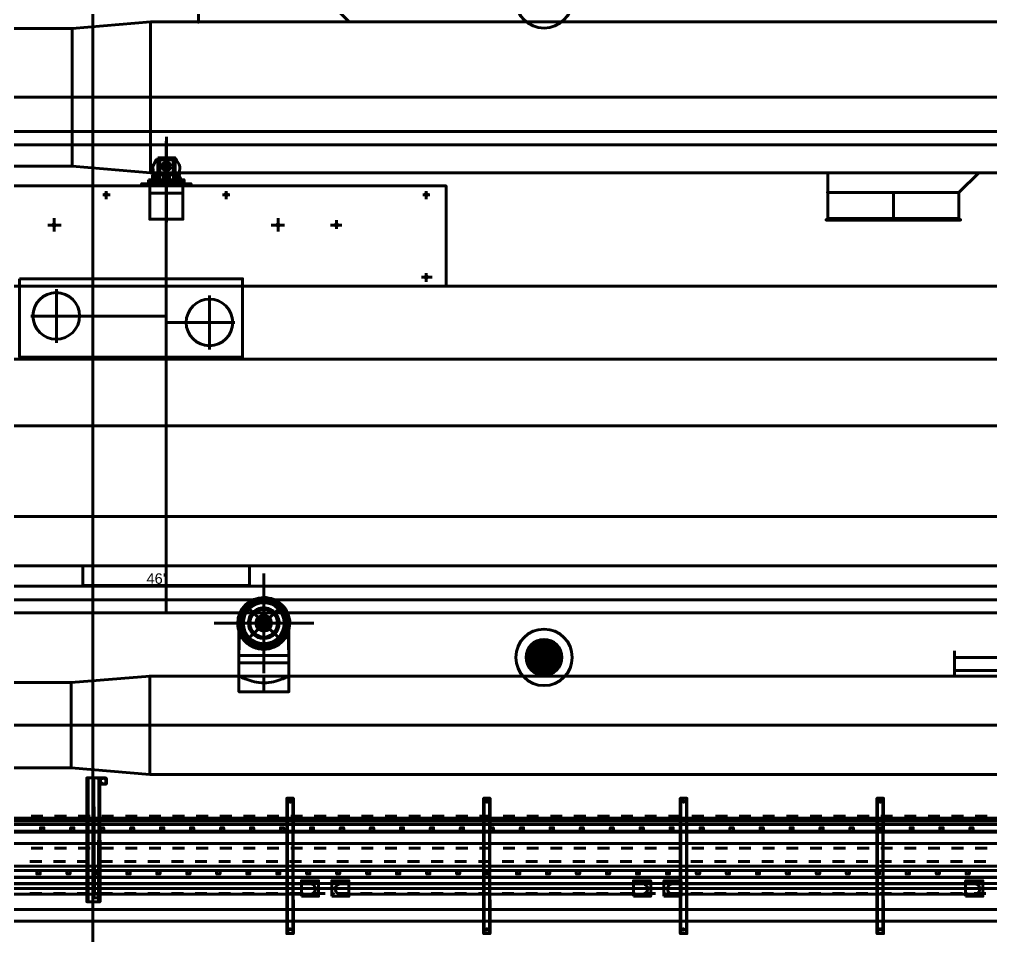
# Model space of a CAD drawing. Extents: x 0 to 1153, y 0 to 816.
# Drawn here: x 151.96 to 199.9, y 483.85 to 529.06 of the extents above; entities that cross this region are included whole.
import ezdxf

# ---------------------------------------------------------------- set-up
doc = ezdxf.new("R2010")
doc.units = 0
doc.header["$MEASUREMENT"] = 0
for name, color, linetype in [('Arch', 7, 'Continuous'), ('Electrical', 7, 'Continuous'), ('EQUIPMENTS', 7, 'Continuous'), ('Hatch', 7, 'Continuous'), ('HVAC', 7, 'Continuous'), ('PIPE', 7, 'Continuous')]:
    doc.layers.add(name, color=color, linetype=linetype)
doc.styles.add('Arial', font='arial.ttf')

msp = doc.modelspace()

# ---------------------------------------------------------------- linework, layer by layer
at = {"layer": 'Arch', "color": 11, "linetype": 'Continuous', "lineweight": 211}
msp.add_line((155.575, 361.77), (155.575, 717.391), dxfattribs=at)
for points in [[(110.871, 493.194), (117.03, 493.194), (123.19, 484.6), (917.988, 484.6)], [(167.57, 486.061), (167.547, 486.112), (167.536, 486.166), (167.536, 486.22), (167.547, 486.274), (167.557, 486.3)], [(182.897, 486.061), (182.854, 486.006), (182.798, 485.966), (182.748, 485.945), (182.694, 485.934), (182.68, 485.934)], [(113.961, 485.182), (496.327, 485.182), (113.961, 485.182)]]:
    msp.add_lwpolyline(points, dxfattribs=at)
for points in [[(166.514, 486.061, 0.273602), (166.513, 486.325, 0.273494), (166.296, 486.452), (151.419, 486.453, 0.273493), (151.187, 486.325, 0.273544), (151.187, 486.061, 0.273596), (151.405, 485.934), (166.282, 485.934, 0.273596)], [(182.897, 486.325, 0.273494), (182.679, 486.452), (167.802, 486.451, 0.273541), (167.57, 486.325), (167.547, 486.274), (167.536, 486.22), (167.536, 486.166), (167.547, 486.112), (167.57, 486.061, 0.273643), (167.788, 485.934), (182.694, 485.934), (182.748, 485.945), (182.798, 485.966), (182.854, 486.006), (182.897, 486.061, 0.273603)], [(199.28, 486.061, 0.273602), (199.28, 486.325, 0.273493), (199.062, 486.452), (184.185, 486.453, 0.27354), (183.953, 486.325, 0.273601), (183.954, 486.061, 0.273643), (184.171, 485.934), (199.048, 485.934, 0.273598)]]:
    msp.add_lwpolyline(points, format="xyb", close=True, dxfattribs=at)
for points in [[(165.862, 485.838), (165.862, 486.6), (166.709, 486.6), (166.709, 485.838)], [(167.354, 485.838), (167.354, 486.6), (168.201, 486.6), (168.201, 485.838)], [(182.234, 485.838), (182.234, 486.6), (183.092, 486.6), (183.092, 485.838)], [(183.737, 485.838), (183.737, 486.6), (184.584, 486.6), (184.584, 485.838)], [(198.617, 485.838), (198.617, 486.6), (199.475, 486.6), (199.475, 485.838)]]:
    msp.add_lwpolyline(points, close=True, dxfattribs=at)
for centre in [(165.931, 486.532), (166.619, 486.532), (167.434, 486.532), (168.122, 486.532), (182.314, 486.532), (183.002, 486.532), (183.817, 486.532), (184.494, 486.532), (198.697, 486.532), (199.385, 486.532), (165.931, 485.918), (166.619, 485.918), (167.434, 485.918), (168.122, 485.918), (182.314, 485.918), (183.002, 485.918), (183.817, 485.918), (184.494, 485.918), (198.697, 485.918), (199.385, 485.918)]:
    msp.add_circle(centre, 0.037, dxfattribs=at)
at = {"layer": 'Electrical', "color": 5, "linetype": 'Continuous', "lineweight": 211}
msp.add_line((342.127, 486.78), (113.961, 486.78), dxfattribs=at)
for points in [[(113.961, 487.109), (342.127, 487.109), (342.127, 486.463), (342.127, 487.109), (342.127, 486.463), (113.961, 486.463), (342.127, 486.463), (342.127, 487.109), (113.961, 487.109), (342.127, 487.109)], [(152.813, 486.939), (152.982, 486.939), (152.982, 487.109), (152.813, 487.109), (152.813, 486.939), (152.982, 486.939), (152.982, 487.109), (152.813, 487.109)], [(154.294, 486.939), (154.453, 486.939), (154.453, 487.109), (154.294, 487.109), (154.294, 486.939), (154.453, 486.939), (154.453, 487.109), (154.294, 487.109)], [(155.765, 486.939), (155.935, 486.939), (155.935, 487.109), (155.765, 487.109), (155.765, 486.939), (155.935, 486.939), (155.935, 487.109), (155.765, 487.109)], [(157.247, 486.939), (157.417, 486.939), (157.417, 487.109), (157.247, 487.109), (157.247, 486.939), (157.417, 486.939), (157.417, 487.109), (157.247, 487.109)], [(158.729, 486.939), (158.888, 486.939), (158.888, 487.109), (158.729, 487.109), (158.729, 486.939), (158.888, 486.939), (158.888, 487.109), (158.729, 487.109)], [(160.21, 486.939), (160.369, 486.939), (160.369, 487.109), (160.21, 487.109), (160.21, 486.939), (160.369, 486.939), (160.369, 487.109), (160.21, 487.109)], [(161.682, 486.939), (161.851, 486.939), (161.851, 487.109), (161.682, 487.109), (161.682, 486.939), (161.851, 486.939), (161.851, 487.109), (161.682, 487.109)], [(163.163, 486.939), (163.322, 486.939), (163.322, 487.109), (163.163, 487.109), (163.163, 486.939), (163.322, 486.939), (163.322, 487.109), (163.163, 487.109)], [(164.645, 486.939), (164.804, 486.939), (164.804, 487.109), (164.645, 487.109), (164.645, 486.939), (164.804, 486.939), (164.804, 487.109), (164.645, 487.109)], [(166.116, 486.939), (166.285, 486.939), (166.285, 487.109), (166.116, 487.109), (166.116, 486.939), (166.285, 486.939), (166.285, 487.109), (166.116, 487.109)], [(167.598, 486.939), (167.756, 486.939), (167.756, 487.109), (167.598, 487.109), (167.598, 486.939), (167.756, 486.939), (167.756, 487.109), (167.598, 487.109)], [(169.079, 486.939), (169.238, 486.939), (169.238, 487.109), (169.079, 487.109), (169.079, 486.939), (169.238, 486.939), (169.238, 487.109), (169.079, 487.109)], [(170.55, 486.939), (170.72, 486.939), (170.72, 487.109), (170.55, 487.109), (170.55, 486.939), (170.72, 486.939), (170.72, 487.109), (170.55, 487.109)], [(172.032, 486.939), (172.201, 486.939), (172.201, 487.109), (172.032, 487.109), (172.032, 486.939), (172.201, 486.939), (172.201, 487.109), (172.032, 487.109)], [(173.514, 486.939), (173.673, 486.939), (173.673, 487.109), (173.514, 487.109), (173.514, 486.939), (173.673, 486.939), (173.673, 487.109), (173.514, 487.109)], [(174.985, 486.939), (175.154, 486.939), (175.154, 487.109), (174.985, 487.109), (174.985, 486.939), (175.154, 486.939), (175.154, 487.109), (174.985, 487.109)], [(176.467, 486.939), (176.636, 486.939), (176.636, 487.109), (176.467, 487.109), (176.467, 486.939), (176.636, 486.939), (176.636, 487.109), (176.467, 487.109)], [(177.948, 486.939), (178.107, 486.939), (178.107, 487.109), (177.948, 487.109), (177.948, 486.939), (178.107, 486.939), (178.107, 487.109), (177.948, 487.109)], [(179.419, 486.939), (179.589, 486.939), (179.589, 487.109), (179.419, 487.109), (179.419, 486.939), (179.589, 486.939), (179.589, 487.109), (179.419, 487.109)], [(180.901, 486.939), (181.07, 486.939), (181.07, 487.109), (180.901, 487.109), (180.901, 486.939), (181.07, 486.939), (181.07, 487.109), (180.901, 487.109)], [(182.383, 486.939), (182.541, 486.939), (182.541, 487.109), (182.383, 487.109), (182.383, 486.939), (182.541, 486.939), (182.541, 487.109), (182.383, 487.109)], [(183.864, 486.939), (184.023, 486.939), (184.023, 487.109), (183.864, 487.109), (183.864, 486.939), (184.023, 486.939), (184.023, 487.109), (183.864, 487.109)], [(185.335, 486.939), (185.505, 486.939), (185.505, 487.109), (185.335, 487.109), (185.335, 486.939), (185.505, 486.939), (185.505, 487.109), (185.335, 487.109)], [(186.817, 486.939), (186.976, 486.939), (186.976, 487.109), (186.817, 487.109), (186.817, 486.939), (186.976, 486.939), (186.976, 487.109), (186.817, 487.109)], [(188.299, 486.939), (188.457, 486.939), (188.457, 487.109), (188.299, 487.109), (188.299, 486.939), (188.457, 486.939), (188.457, 487.109), (188.299, 487.109)], [(189.77, 486.939), (189.939, 486.939), (189.939, 487.109), (189.77, 487.109), (189.77, 486.939), (189.939, 486.939), (189.939, 487.109), (189.77, 487.109)], [(191.251, 486.939), (191.421, 486.939), (191.421, 487.109), (191.251, 487.109), (191.251, 486.939), (191.421, 486.939), (191.421, 487.109), (191.251, 487.109)], [(192.733, 486.939), (192.892, 486.939), (192.892, 487.109), (192.733, 487.109), (192.733, 486.939), (192.892, 486.939), (192.892, 487.109), (192.733, 487.109)], [(194.204, 486.939), (194.374, 486.939), (194.374, 487.109), (194.204, 487.109), (194.204, 486.939), (194.374, 486.939), (194.374, 487.109), (194.204, 487.109)], [(195.686, 486.939), (195.855, 486.939), (195.855, 487.109), (195.686, 487.109), (195.686, 486.939), (195.855, 486.939), (195.855, 487.109), (195.686, 487.109)], [(197.167, 486.939), (197.326, 486.939), (197.326, 487.109), (197.167, 487.109), (197.167, 486.939), (197.326, 486.939), (197.326, 487.109), (197.167, 487.109)], [(198.639, 486.939), (198.808, 486.939), (198.808, 487.109), (198.639, 487.109), (198.639, 486.939), (198.808, 486.939), (198.808, 487.109), (198.639, 487.109)]]:
    msp.add_lwpolyline(points, close=True, dxfattribs=at)
msp.add_lwpolyline([(342.127, 486.463), (113.961, 486.463), (342.127, 486.463)], dxfattribs=at)
at = {"layer": 'EQUIPMENTS', "color": 251, "linetype": 'Continuous', "lineweight": 211}
for p, q in [((113.961, 509.016), (613.981, 509.016)), ((632.852, 500.443), (113.961, 500.443)), ((632.852, 499.798), (113.961, 499.798))]:
    msp.add_line(p, q, dxfattribs=at)
for points in [[(113.961, 523.526), (486.188, 523.526), (486.505, 520.943), (632.852, 520.943)], [(113.961, 522.88), (486.188, 522.88), (486.505, 520.298), (632.852, 520.298)]]:
    msp.add_lwpolyline(points, dxfattribs=at)
at = {"layer": 'Hatch', "color": 251, "linetype": 'Continuous', "lineweight": 211}
for p, q in [((159.205, 523.272), (159.205, 519.07)), ((159.194, 499.84), (159.194, 523.05)), ((158.612, 521.346), (158.644, 521.377)), ((158.676, 521.208), (158.644, 521.197)), ((159.046, 520.996), (159.046, 521.441)), ((159.554, 521.441), (159.702, 521.155)), ((159.808, 521.346), (159.777, 521.377)), ((157.977, 520.848), (157.977, 520.954)), ((156.062, 520.414), (156.422, 520.414)), ((156.231, 520.203), (156.231, 520.584)), ((160.02, 520.488), (158.38, 520.488)), ((161.978, 520.414), (162.338, 520.414)), ((162.158, 520.203), (162.158, 520.584)), ((171.852, 520.414), (172.201, 520.414)), ((172.021, 520.203), (172.021, 520.584)), ((153.67, 518.604), (153.67, 519.261)), ((164.719, 518.604), (164.719, 519.261)), ((153.363, 518.911), (154.019, 518.911)), ((165.026, 518.911), (164.37, 518.911)), ((167.852, 518.911), (167.301, 518.911)), ((167.598, 518.732), (167.598, 519.165)), ((171.789, 516.35), (172.307, 516.35)), ((172.021, 516.128), (172.021, 516.551)), ((476.567, 515.916), (113.961, 515.916)), ((153.776, 515.768), (153.776, 513.112)), ((161.332, 515.451), (161.332, 512.794)), ((152.516, 514.435), (155.025, 514.435)), ((159.194, 514.435), (153.776, 514.435)), ((159.194, 514.117), (161.332, 514.117)), ((160.073, 514.117), (162.581, 514.117)), ((203.729, 501.121), (114.66, 501.121))]:
    msp.add_line(p, q, dxfattribs=at)
at = {"layer": 'Hatch', "color": 5, "linetype": 'Continuous', "lineweight": 211}
for p, q in [((177.112, 498.126), (178.551, 498.126)), ((177.228, 498.253), (178.435, 498.253)), ((177.408, 498.39), (178.255, 498.39)), ((176.953, 497.734), (178.71, 497.734)), ((176.985, 497.872), (178.678, 497.872)), ((177.038, 497.999), (178.625, 497.999)), ((198.067, 496.644), (198.067, 497.935)), ((176.943, 497.607), (178.721, 497.607)), ((176.953, 497.48), (178.71, 497.48)), ((176.985, 497.353), (178.678, 497.353)), ((177.038, 497.226), (178.625, 497.226)), ((198.067, 497.607), (205.825, 497.607)), ((177.112, 497.089), (178.551, 497.089)), ((177.228, 496.962), (178.435, 496.962)), ((177.408, 496.835), (178.255, 496.835)), ((198.067, 496.962), (205.825, 496.962)), ((231.436, 489.373), (113.961, 489.373))]:
    msp.add_line(p, q, dxfattribs=at)
at = {"layer": 'Hatch', "color": 3, "linetype": 'Continuous', "lineweight": 211}
for p, q in [((155.892, 485.764), (155.871, 485.764)), ((155.279, 485.563), (155.935, 485.563)), ((165.439, 483.997), (165.417, 483.997)), ((175.144, 483.997), (175.112, 483.997)), ((184.849, 483.997), (184.817, 483.997)), ((194.543, 483.997), (194.522, 483.997))]:
    msp.add_line(p, q, dxfattribs=at)
at = {"layer": 'Hatch', "color": 251, "linetype": 'Continuous', "lineweight": 211}
for points in [[(158.708, 522.18), (158.697, 522.129), (158.544, 521.844), (158.538, 521.79), (158.581, 521.261), (158.644, 521.377), (158.729, 521.388), (158.75, 521.324), (158.718, 521.25), (158.655, 521.208), (158.602, 521.229), (158.602, 521.282), (158.644, 521.367), (158.718, 521.398), (158.655, 521.441), (158.496, 521.155), (158.538, 521.462)], [(159.681, 522.173), (159.681, 522.18), (159.681, 522.177)], [(158.538, 521.795), (158.563, 521.894), (158.566, 521.899), (158.545, 521.849)], [(158.316, 520.954), (160.083, 520.996), (160.073, 521.155)], [(158.581, 521.261), (158.612, 521.208), (158.739, 521.261), (158.761, 521.346), (158.739, 521.398), (158.761, 521.346)], [(158.634, 521.441), (159.364, 521.441), (159.364, 520.996)], [(158.856, 521.155), (158.856, 521.441), (158.708, 521.155)], [(159.554, 521.155), (159.554, 521.441), (159.787, 521.441), (159.925, 521.155)], [(159.681, 521.398), (159.713, 521.409), (159.713, 521.409)], [(145.394, 520.848), (145.394, 515.916), (145.394, 520.848), (172.995, 520.848), (172.995, 515.916), (172.995, 520.848), (145.394, 520.848), (172.995, 520.848), (172.995, 515.916), (172.995, 520.848), (145.394, 520.848), (145.394, 515.916), (145.394, 520.848), (145.394, 515.916)], [(476.567, 502.126), (476.567, 515.916), (476.567, 502.126), (476.567, 515.916), (476.567, 502.126), (476.567, 515.916), (476.567, 502.126), (113.961, 502.126)], [(113.961, 512.318), (490.294, 512.318), (503.216, 512.318)], [(113.961, 504.56), (490.294, 504.56), (503.216, 504.56)], [(163.301, 502.126), (163.301, 501.153), (155.088, 501.153), (155.088, 502.126)]]:
    msp.add_lwpolyline(points, dxfattribs=at)
for points in [[(158.782, 522.235), (159.628, 522.235), (159.628, 521.398), (158.782, 521.398)], [(158.877, 522.139), (159.533, 522.139), (159.533, 521.483), (158.877, 521.483)], [(158.327, 521.155), (160.073, 521.155), (160.083, 520.996), (158.327, 520.996)], [(158.538, 521.205), (158.532, 521.182), (158.512, 521.167), (158.5, 521.166)], [(160.422, 520.848), (160.422, 520.954), (157.977, 520.954), (157.977, 520.848)], [(160.02, 520.848), (160.02, 519.208), (158.38, 519.208), (158.38, 520.848)], [(151.966, 516.276), (162.962, 516.276), (162.962, 512.403), (151.966, 512.403)]]:
    msp.add_lwpolyline(points, close=True, dxfattribs=at)
msp.add_lwpolyline([(159.777, 521.197), (159.829, 521.229), (159.819, 521.303), (159.829, 521.229), (159.777, 521.377), (159.702, 521.398), (159.66, 521.346), (159.702, 521.25), (159.671, 521.324), (159.681, 521.261), (159.777, 521.197), (159.829, 521.229), (159.819, 521.303), (159.787, 521.356), (159.734, 521.398), (159.671, 521.377), (159.681, 521.303), (159.702, 521.25), (159.777, 521.197), (159.829, 521.229), (159.861, 521.795, 0.131661), (159.834, 521.899), (159.698, 522.118), (159.682, 522.17), (159.698, 522.118)], format="xyb", dxfattribs=at)
at = {"layer": 'Hatch', "color": 5, "linetype": 'Continuous', "lineweight": 211}
msp.add_lwpolyline([(177.826, 497.777), (177.878, 497.768), (177.933, 497.737), (177.966, 497.699), (177.991, 497.612), (177.982, 497.561), (177.951, 497.506), (177.902, 497.467), (177.84, 497.449), (177.787, 497.453), (177.73, 497.48), (177.694, 497.516), (177.671, 497.561), (177.73, 497.48), (177.787, 497.453), (177.84, 497.449), (177.902, 497.467), (177.982, 497.561), (177.991, 497.612), (177.978, 497.676), (177.933, 497.737), (177.878, 497.768), (177.826, 497.777), (177.878, 497.768), (177.933, 497.737), (177.966, 497.699), (177.991, 497.612), (177.982, 497.561), (177.976, 497.503), (177.936, 497.463), (177.885, 497.437), (177.826, 497.427), (177.885, 497.437), (177.936, 497.463), (177.982, 497.561), (177.991, 497.612), (177.978, 497.676), (177.933, 497.737), (177.878, 497.768), (177.826, 497.777), (177.878, 497.768), (177.936, 497.762), (177.984, 497.71), (177.991, 497.612), (177.982, 497.561), (177.957, 497.481), (177.899, 497.442), (177.842, 497.428), (177.899, 497.442), (177.957, 497.481), (177.982, 497.561), (177.991, 497.612), (177.984, 497.71), (177.936, 497.762), (177.878, 497.768), (177.826, 497.777), (177.878, 497.768), (177.936, 497.762), (177.984, 497.71), (177.991, 497.612), (177.982, 497.561), (177.942, 497.496), (177.89, 497.461), (177.84, 497.449), (177.787, 497.453), (177.73, 497.48), (177.694, 497.516), (177.671, 497.561), (177.73, 497.48), (177.787, 497.453), (177.84, 497.449), (177.89, 497.461), (177.942, 497.496), (177.982, 497.561), (177.991, 497.612), (177.984, 497.71), (177.936, 497.762), (177.878, 497.768), (177.826, 497.777), (177.878, 497.768), (177.933, 497.737), (177.966, 497.699), (177.991, 497.612), (177.982, 497.561), (177.951, 497.506), (177.902, 497.467), (177.84, 497.449), (177.787, 497.453), (177.73, 497.48), (177.694, 497.516), (177.671, 497.561), (177.73, 497.48), (177.787, 497.453), (177.84, 497.449), (177.902, 497.467), (177.982, 497.561), (177.991, 497.612), (177.978, 497.676), (177.933, 497.737), (177.878, 497.768), (177.826, 497.777), (177.878, 497.768), (177.933, 497.737), (177.966, 497.699), (177.991, 497.612), (177.982, 497.561), (177.976, 497.503), (177.936, 497.463), (177.885, 497.437), (177.826, 497.427), (177.885, 497.437), (177.936, 497.463), (177.982, 497.561), (177.991, 497.612), (177.978, 497.676), (177.933, 497.737), (177.878, 497.768), (177.826, 497.777), (177.878, 497.768), (177.936, 497.762), (177.984, 497.71), (177.991, 497.612), (177.982, 497.561), (177.957, 497.481), (177.899, 497.442), (177.842, 497.428), (177.899, 497.442), (177.957, 497.481), (177.982, 497.561), (177.991, 497.612), (177.984, 497.71), (177.936, 497.762), (177.878, 497.768), (177.826, 497.777), (177.878, 497.768), (177.936, 497.762), (177.984, 497.71), (177.991, 497.612), (177.982, 497.561), (177.942, 497.496), (177.89, 497.461), (177.84, 497.449), (177.787, 497.453), (177.73, 497.48), (177.694, 497.516), (177.671, 497.561), (177.73, 497.48), (177.787, 497.453), (177.84, 497.449), (177.89, 497.461), (177.942, 497.496), (177.982, 497.561), (177.991, 497.612), (177.984, 497.71), (177.936, 497.762), (177.878, 497.768), (177.826, 497.777), (177.878, 497.768), (177.933, 497.737), (177.966, 497.699), (177.991, 497.612), (177.982, 497.561), (177.951, 497.506), (177.902, 497.467), (177.84, 497.449), (177.787, 497.453), (177.73, 497.48), (177.694, 497.516), (177.671, 497.561), (177.73, 497.48), (177.787, 497.453), (177.84, 497.449), (177.902, 497.467), (177.982, 497.561), (177.991, 497.612), (177.978, 497.676), (177.933, 497.737), (177.878, 497.768), (177.826, 497.777), (177.878, 497.768), (177.933, 497.737), (177.966, 497.699), (177.991, 497.612), (177.982, 497.561), (177.976, 497.503), (177.936, 497.463), (177.885, 497.437), (177.826, 497.427), (177.885, 497.437), (177.936, 497.463), (177.982, 497.561), (177.991, 497.612), (177.978, 497.676), (177.933, 497.737), (177.878, 497.768), (177.826, 497.777), (177.878, 497.768), (177.936, 497.762), (177.984, 497.71), (177.991, 497.612), (177.982, 497.561), (177.957, 497.481), (177.899, 497.442), (177.842, 497.428), (177.899, 497.442), (177.957, 497.481), (177.982, 497.561), (177.991, 497.612), (177.984, 497.71), (177.936, 497.762), (177.878, 497.768), (177.826, 497.777), (177.878, 497.768), (177.936, 497.762), (177.984, 497.71), (177.991, 497.612), (177.982, 497.561), (177.942, 497.496), (177.89, 497.461), (177.84, 497.449), (177.787, 497.453), (177.73, 497.48), (177.694, 497.516), (177.671, 497.561), (177.73, 497.48), (177.787, 497.453), (177.84, 497.449), (177.89, 497.461), (177.942, 497.496), (177.982, 497.561), (177.991, 497.612), (177.984, 497.71), (177.936, 497.762), (177.878, 497.768), (177.826, 497.777), (177.878, 497.768), (177.933, 497.737), (177.966, 497.699), (177.991, 497.612), (177.982, 497.561), (177.951, 497.506), (177.902, 497.467), (177.84, 497.449), (177.787, 497.453), (177.73, 497.48), (177.694, 497.516), (177.671, 497.561), (177.73, 497.48), (177.787, 497.453), (177.84, 497.449), (177.902, 497.467), (177.982, 497.561), (177.991, 497.612), (177.978, 497.676), (177.933, 497.737), (177.878, 497.768), (177.826, 497.777), (177.878, 497.768), (177.933, 497.737), (177.966, 497.699), (177.991, 497.612), (177.982, 497.561), (177.976, 497.503), (177.936, 497.463), (177.885, 497.437), (177.826, 497.427), (177.885, 497.437), (177.936, 497.463), (177.982, 497.561), (177.991, 497.612), (177.978, 497.676), (177.933, 497.737), (177.878, 497.768), (177.826, 497.777), (177.878, 497.768), (177.936, 497.762), (177.984, 497.71), (177.991, 497.612), (177.982, 497.561), (177.957, 497.481), (177.899, 497.442), (177.842, 497.428), (177.899, 497.442), (177.957, 497.481), (177.982, 497.561), (177.991, 497.612), (177.984, 497.71), (177.936, 497.762), (177.878, 497.768), (177.826, 497.777), (177.878, 497.768), (177.936, 497.762), (177.984, 497.71), (177.991, 497.612), (177.982, 497.561), (177.942, 497.496), (177.89, 497.461), (177.84, 497.449), (177.787, 497.453), (177.73, 497.48), (177.694, 497.516), (177.671, 497.561), (177.73, 497.48), (177.787, 497.453), (177.84, 497.449), (177.89, 497.461), (177.942, 497.496), (177.982, 497.561), (177.991, 497.612), (177.984, 497.71), (177.936, 497.762), (177.878, 497.768), (177.826, 497.777), (177.878, 497.768), (177.933, 497.737), (177.966, 497.699), (177.991, 497.612), (177.933, 497.737), (177.878, 497.768), (177.826, 497.777, 0.414101), (177.663, 497.612, -0.414101), (177.826, 497.777, 0.414281), (177.641, 497.612, 0.414243), (177.826, 497.427, -0.414243), (177.642, 497.612, -0.414281), (177.826, 497.777, 0.414101), (177.663, 497.612, -0.414101), (177.826, 497.777, 0.414281), (177.641, 497.612, 0.414243), (177.826, 497.427, -0.414243), (177.642, 497.612, -0.414281), (177.826, 497.777, 0.414101), (177.663, 497.612, -0.414101), (177.826, 497.777, 0.414281), (177.641, 497.612, 0.414243), (177.826, 497.427, -0.414243), (177.642, 497.612, -0.414281), (177.826, 497.777, 0.414101), (177.663, 497.612, -0.414101), (177.826, 497.777, 0.414281), (177.641, 497.612, 0.414243), (177.826, 497.427, -0.414243), (177.642, 497.612, -0.414281), (177.826, 497.777, 0.414101), (177.663, 497.612), (177.671, 497.561), (177.694, 497.516), (177.73, 497.48), (177.775, 497.457), (177.826, 497.448), (177.878, 497.457), (177.923, 497.48), (177.982, 497.561), (177.982, 497.561), (177.991, 497.612)], format="xyb", dxfattribs=at)
for points in [[(177.895, 497.628), (177.842, 497.586), (177.895, 497.628), (177.768, 497.586), (177.895, 497.628), (177.842, 497.586), (177.79, 497.618), (177.895, 497.628), (177.842, 497.586), (177.895, 497.628), (177.842, 497.586), (177.768, 497.628), (177.842, 497.586), (177.842, 497.586)], [(231.436, 489.691), (113.961, 489.691), (231.436, 489.691)]]:
    msp.add_lwpolyline(points, dxfattribs=at)
at = {"layer": 'Hatch', "color": 3, "linetype": 'Continuous', "lineweight": 211}
for points in [[(155.279, 491.67), (155.977, 491.67), (156.242, 491.626), (156.252, 491.405), (156.252, 491.617), (156.231, 491.405), (156.199, 491.649), (155.956, 491.617), (155.935, 491.405), (155.956, 491.617), (155.977, 491.374), (156.199, 491.352), (155.977, 491.352), (156.199, 491.374), (155.935, 491.405), (155.977, 491.67), (156.199, 491.67), (155.977, 491.67), (155.279, 491.67), (155.279, 485.563), (155.935, 485.563), (155.924, 491.67), (155.892, 485.764), (155.871, 491.67), (155.924, 485.764), (155.924, 491.67), (155.892, 485.976), (155.871, 491.67), (155.861, 485.563), (155.871, 491.67), (155.871, 485.976), (155.628, 485.976), (155.628, 491.67), (155.596, 485.764), (155.628, 491.67), (155.628, 485.764), (155.628, 491.67), (155.628, 485.764), (155.628, 491.67), (155.649, 485.976), (155.628, 491.67), (155.871, 491.67), (155.892, 485.764), (155.871, 491.67), (155.628, 491.67), (155.924, 491.67), (155.628, 491.67), (155.871, 491.67), (155.416, 491.67), (155.353, 491.67), (155.353, 485.563), (155.353, 491.67), (155.871, 491.67), (155.628, 491.67), (155.871, 491.67), (155.628, 491.67), (155.871, 491.67), (155.977, 491.67), (155.926, 491.634), (155.977, 491.67), (155.926, 491.634), (155.628, 491.67), (155.924, 491.67), (155.871, 491.67), (155.628, 491.67)], [(165.343, 490.511), (165.311, 490.466), (165.252, 490.493), (165.343, 490.511), (165.3, 490.558), (165.252, 490.493), (165.343, 490.511), (165.311, 490.466), (165.252, 490.493), (165.248, 490.507)], [(175.048, 490.511), (175.016, 490.466), (174.957, 490.493), (175.048, 490.511), (175.005, 490.558), (174.957, 490.493), (175.048, 490.511), (175.016, 490.466), (174.957, 490.493), (174.953, 490.507)], [(184.743, 490.511), (184.71, 490.466), (184.651, 490.493), (184.743, 490.511), (184.699, 490.558), (184.651, 490.493), (184.743, 490.511), (184.71, 490.466), (184.651, 490.493), (184.648, 490.507)], [(194.448, 490.511), (194.415, 490.466), (194.356, 490.493), (194.448, 490.511), (194.404, 490.558), (194.356, 490.493), (194.448, 490.511), (194.415, 490.466), (194.356, 490.493), (194.352, 490.507)], [(155.66, 485.976), (155.892, 485.976), (155.628, 485.976), (155.892, 485.976)], [(165.343, 484.193), (165.253, 484.171), (165.343, 484.193), (165.3, 484.24), (165.253, 484.171), (165.343, 484.193), (165.253, 484.171), (165.253, 484.171)], [(175.048, 484.193), (175.016, 484.148), (174.957, 484.174), (175.048, 484.193), (175.005, 484.24), (174.957, 484.174), (175.048, 484.193), (175.016, 484.148), (174.957, 484.174), (174.953, 484.189)], [(184.743, 484.193), (184.71, 484.148), (184.651, 484.174), (184.743, 484.193), (184.699, 484.24), (184.651, 484.174), (184.743, 484.193), (184.71, 484.148), (184.651, 484.174), (184.648, 484.189)], [(194.448, 484.193), (194.358, 484.171), (194.448, 484.193), (194.404, 484.24), (194.358, 484.171), (194.448, 484.193), (194.358, 484.171), (194.358, 484.171)]]:
    msp.add_lwpolyline(points, dxfattribs=at)
for points in [[(155.935, 491.374), (155.956, 491.389), (155.947, 491.402), (155.945, 491.408), (155.972, 491.363), (155.944, 491.372), (155.926, 491.399), (155.924, 491.407), (155.972, 491.384), (155.956, 491.389), (155.947, 491.402), (155.945, 491.408), (155.972, 491.363), (155.944, 491.372), (155.924, 491.411)], [(156.194, 491.649), (156.22, 491.629), (156.22, 491.624), (156.194, 491.67), (156.222, 491.661), (156.24, 491.634), (156.242, 491.626), (156.194, 491.649), (156.21, 491.644), (156.22, 491.629), (156.22, 491.624), (156.194, 491.67), (156.222, 491.661), (156.242, 491.626)], [(156.221, 491.411), (156.2, 491.385), (156.196, 491.384), (156.242, 491.411), (156.233, 491.382), (156.209, 491.365), (156.198, 491.363), (156.221, 491.411), (156.215, 491.395), (156.2, 491.385), (156.196, 491.384), (156.242, 491.411), (156.233, 491.382), (156.194, 491.363)], [(165.439, 490.664), (165.142, 490.664), (165.439, 490.664), (165.195, 490.664), (165.142, 490.664), (165.439, 490.664), (165.195, 490.664), (165.47, 490.664), (165.174, 490.664), (165.174, 483.997), (165.142, 490.664), (165.174, 483.997), (165.174, 490.664), (165.142, 483.997), (165.142, 490.664), (165.439, 490.664), (165.439, 483.997), (165.47, 490.664), (165.439, 483.997), (165.439, 490.664), (165.47, 483.997)], [(175.144, 490.664), (174.847, 490.664), (175.144, 490.664), (174.9, 490.664), (174.847, 490.664), (175.144, 490.664), (174.9, 490.664), (175.165, 490.664), (174.868, 490.664), (174.868, 483.997), (174.847, 490.664), (174.868, 483.997), (174.868, 490.664), (174.847, 483.997), (174.847, 490.664), (175.144, 490.664), (175.144, 483.997), (175.165, 490.664), (175.144, 483.997), (175.144, 490.664), (175.165, 483.997)], [(184.849, 490.664), (184.542, 490.664), (184.849, 490.664), (184.594, 490.664), (184.542, 490.664), (184.849, 490.664), (184.594, 490.664), (184.87, 490.664), (184.573, 490.664), (184.573, 483.997), (184.542, 490.664), (184.573, 483.997), (184.573, 490.664), (184.542, 483.997), (184.542, 490.664), (184.849, 490.664), (184.849, 483.997), (184.87, 490.664), (184.849, 483.997), (184.849, 490.664), (184.87, 483.997)], [(194.543, 490.664), (194.246, 490.664), (194.543, 490.664), (194.299, 490.664), (194.246, 490.664), (194.543, 490.664), (194.299, 490.664), (194.575, 490.664), (194.268, 490.664), (194.268, 483.997), (194.246, 490.664), (194.268, 483.997), (194.268, 490.664), (194.246, 483.997), (194.246, 490.664), (194.543, 490.664), (194.543, 483.997), (194.575, 490.664), (194.543, 483.997), (194.543, 490.664), (194.575, 483.997)], [(155.596, 485.764), (155.924, 485.764), (155.628, 485.764), (155.871, 485.764), (155.649, 485.764), (155.892, 485.764), (155.649, 485.764), (155.596, 485.764), (155.924, 485.764)], [(155.353, 485.563), (155.861, 485.563), (155.416, 485.563)], [(165.142, 483.997), (165.47, 483.997), (165.174, 483.997), (165.417, 483.997), (165.195, 483.997), (165.439, 483.997), (165.195, 483.997), (165.142, 483.997), (165.47, 483.997)], [(174.847, 483.997), (175.165, 483.997), (174.868, 483.997), (175.112, 483.997), (174.9, 483.997), (175.144, 483.997), (174.9, 483.997), (174.847, 483.997), (175.165, 483.997)], [(184.542, 483.997), (184.87, 483.997), (184.573, 483.997), (184.817, 483.997), (184.594, 483.997), (184.849, 483.997), (184.594, 483.997), (184.542, 483.997), (184.87, 483.997)], [(194.246, 483.997), (194.575, 483.997), (194.268, 483.997), (194.522, 483.997), (194.299, 483.997), (194.543, 483.997), (194.299, 483.997), (194.246, 483.997), (194.575, 483.997)]]:
    msp.add_lwpolyline(points, close=True, dxfattribs=at)
at = {"layer": 'Hatch', "color": 5, "linetype": 'Continuous', "lineweight": 211}
for points in [[(113.961, 489.045), (231.436, 489.045), (231.436, 489.691), (231.436, 489.045), (231.436, 489.691), (113.961, 489.691), (231.436, 489.691), (231.436, 489.045), (113.961, 489.045), (231.436, 489.045)], [(152.993, 489.215), (153.162, 489.215), (153.162, 489.045), (152.993, 489.045), (152.993, 489.215), (153.162, 489.215), (153.162, 489.045), (152.993, 489.045)], [(154.474, 489.215), (154.644, 489.215), (154.644, 489.045), (154.474, 489.045), (154.474, 489.215), (154.644, 489.215), (154.644, 489.045), (154.474, 489.045)], [(155.956, 489.215), (156.115, 489.215), (156.115, 489.045), (155.956, 489.045), (155.956, 489.215), (156.115, 489.215), (156.115, 489.045), (155.956, 489.045)], [(157.438, 489.215), (157.596, 489.215), (157.596, 489.045), (157.438, 489.045), (157.438, 489.215), (157.596, 489.215), (157.596, 489.045), (157.438, 489.045)], [(158.909, 489.215), (159.078, 489.215), (159.078, 489.045), (158.909, 489.045), (158.909, 489.215), (159.078, 489.215), (159.078, 489.045), (158.909, 489.045)], [(160.39, 489.215), (160.549, 489.215), (160.549, 489.045), (160.39, 489.045), (160.39, 489.215), (160.549, 489.215), (160.549, 489.045), (160.39, 489.045)], [(161.872, 489.215), (162.031, 489.215), (162.031, 489.045), (161.872, 489.045), (161.872, 489.215), (162.031, 489.215), (162.031, 489.045), (161.872, 489.045)], [(163.343, 489.215), (163.512, 489.215), (163.512, 489.045), (163.343, 489.045), (163.343, 489.215), (163.512, 489.215), (163.512, 489.045), (163.343, 489.045)], [(164.825, 489.215), (164.994, 489.215), (164.994, 489.045), (164.825, 489.045), (164.825, 489.215), (164.994, 489.215), (164.994, 489.045), (164.825, 489.045)], [(166.307, 489.215), (166.465, 489.215), (166.465, 489.045), (166.307, 489.045), (166.307, 489.215), (166.465, 489.215), (166.465, 489.045), (166.307, 489.045)], [(167.778, 489.215), (167.947, 489.215), (167.947, 489.045), (167.778, 489.045), (167.778, 489.215), (167.947, 489.215), (167.947, 489.045), (167.778, 489.045)], [(169.259, 489.215), (169.429, 489.215), (169.429, 489.045), (169.259, 489.045), (169.259, 489.215), (169.429, 489.215), (169.429, 489.045), (169.259, 489.045)], [(170.741, 489.215), (170.9, 489.215), (170.9, 489.045), (170.741, 489.045), (170.741, 489.215), (170.9, 489.215), (170.9, 489.045), (170.741, 489.045)], [(172.212, 489.215), (172.381, 489.215), (172.381, 489.045), (172.212, 489.045), (172.212, 489.215), (172.381, 489.215), (172.381, 489.045), (172.212, 489.045)], [(173.694, 489.215), (173.863, 489.215), (173.863, 489.045), (173.694, 489.045), (173.694, 489.215), (173.863, 489.215), (173.863, 489.045), (173.694, 489.045)], [(175.175, 489.215), (175.334, 489.215), (175.334, 489.045), (175.175, 489.045), (175.175, 489.215), (175.334, 489.215), (175.334, 489.045), (175.175, 489.045)], [(176.657, 489.215), (176.816, 489.215), (176.816, 489.045), (176.657, 489.045), (176.657, 489.215), (176.816, 489.215), (176.816, 489.045), (176.657, 489.045)], [(178.128, 489.215), (178.297, 489.215), (178.297, 489.045), (178.128, 489.045), (178.128, 489.215), (178.297, 489.215), (178.297, 489.045), (178.128, 489.045)], [(179.61, 489.215), (179.768, 489.215), (179.768, 489.045), (179.61, 489.045), (179.61, 489.215), (179.768, 489.215), (179.768, 489.045), (179.61, 489.045)], [(181.091, 489.215), (181.25, 489.215), (181.25, 489.045), (181.091, 489.045), (181.091, 489.215), (181.25, 489.215), (181.25, 489.045), (181.091, 489.045)], [(182.562, 489.215), (182.732, 489.215), (182.732, 489.045), (182.562, 489.045), (182.562, 489.215), (182.732, 489.215), (182.732, 489.045), (182.562, 489.045)], [(184.044, 489.215), (184.203, 489.215), (184.203, 489.045), (184.044, 489.045), (184.044, 489.215), (184.203, 489.215), (184.203, 489.045), (184.044, 489.045)], [(185.526, 489.215), (185.685, 489.215), (185.685, 489.045), (185.526, 489.045), (185.526, 489.215), (185.685, 489.215), (185.685, 489.045), (185.526, 489.045)], [(186.997, 489.215), (187.166, 489.215), (187.166, 489.045), (186.997, 489.045), (186.997, 489.215), (187.166, 489.215), (187.166, 489.045), (186.997, 489.045)], [(188.479, 489.215), (188.648, 489.215), (188.648, 489.045), (188.479, 489.045), (188.479, 489.215), (188.648, 489.215), (188.648, 489.045), (188.479, 489.045)], [(189.96, 489.215), (190.119, 489.215), (190.119, 489.045), (189.96, 489.045), (189.96, 489.215), (190.119, 489.215), (190.119, 489.045), (189.96, 489.045)], [(191.431, 489.215), (191.601, 489.215), (191.601, 489.045), (191.431, 489.045), (191.431, 489.215), (191.601, 489.215), (191.601, 489.045), (191.431, 489.045)], [(192.913, 489.215), (193.082, 489.215), (193.082, 489.045), (192.913, 489.045), (192.913, 489.215), (193.082, 489.215), (193.082, 489.045), (192.913, 489.045)], [(194.395, 489.215), (194.553, 489.215), (194.553, 489.045), (194.395, 489.045), (194.395, 489.215), (194.553, 489.215), (194.553, 489.045), (194.395, 489.045)], [(195.876, 489.215), (196.035, 489.215), (196.035, 489.045), (195.876, 489.045), (195.876, 489.215), (196.035, 489.215), (196.035, 489.045), (195.876, 489.045)], [(197.347, 489.215), (197.517, 489.215), (197.517, 489.045), (197.347, 489.045), (197.347, 489.215), (197.517, 489.215), (197.517, 489.045), (197.347, 489.045)], [(198.829, 489.215), (198.988, 489.215), (198.988, 489.045), (198.829, 489.045), (198.829, 489.215), (198.988, 489.215), (198.988, 489.045), (198.829, 489.045)]]:
    msp.add_lwpolyline(points, close=True, dxfattribs=at)
for centre, radius in [((177.826, 530.019), 1.392), ((177.826, 497.612), 1.392), ((177.826, 497.612), 0.884), ((177.834, 497.609), 0.273)]:
    msp.add_circle(centre, radius, dxfattribs=at)
at = {"layer": 'Hatch', "color": 251, "linetype": 'Continuous', "lineweight": 211}
for centre, radius in [((158.872, 522.145), 0.037), ((159.528, 522.145), 0.037), ((159.2, 521.817), 0.217), ((159.2, 521.817), 0.164), ((159.2, 521.817), 0.164), ((158.872, 521.488), 0.037), ((159.2, 521.287), 0.101), ((159.2, 521.287), 0.101), ((159.528, 521.488), 0.037), ((156.226, 520.42), 0.0582), ((162.153, 520.42), 0.0582), ((172.016, 520.42), 0.0582), ((153.665, 518.917), 0.0582), ((164.714, 518.917), 0.0582), ((167.592, 518.917), 0.0582), ((172.016, 516.356), 0.0582), ((153.771, 514.44), 1.148), ((161.327, 514.122), 1.148), ((161.327, 514.122), 1.148)]:
    msp.add_circle(centre, radius, dxfattribs=at)
at = {"layer": 'Hatch', "color": 3, "linetype": 'Continuous', "lineweight": 211}
for p in [(155.935, 491.649), (155.935, 491.374)]:
    msp.add_point(p, dxfattribs=at)
at = {"layer": 'HVAC', "color": 6, "linetype": 'Continuous', "lineweight": 211}
for p, q in [((158.422, 528.934), (158.422, 521.494)), ((195.061, 520.531), (195.061, 519.25)), ((164.01, 496.835), (164.01, 501.745)), ((163.142, 500.158), (164.888, 498.422)), ((164.888, 500.158), (163.142, 498.422)), ((161.555, 499.29), (166.476, 499.29))]:
    msp.add_line(p, q, dxfattribs=at)
for points in [[(160.782, 529.907), (160.782, 528.934), (168.222, 528.934), (160.782, 528.934), (160.782, 529.907)], [(160.782, 529.907), (160.782, 528.934), (168.222, 528.934), (160.782, 528.934), (160.782, 529.907)], [(160.782, 529.907), (160.782, 528.934), (168.222, 528.934), (160.782, 528.934), (160.782, 529.907)], [(167.248, 529.907), (168.222, 528.934), (167.248, 529.907)], [(167.248, 529.907), (168.222, 528.934), (167.248, 529.907)], [(167.248, 529.907), (168.222, 528.934), (167.248, 529.907)], [(113.961, 521.991), (120.957, 521.991), (124.841, 521.822), (154.548, 521.822), (158.422, 521.494), (217.678, 521.494), (221.562, 521.282), (221.562, 529.04), (217.678, 528.934), (158.422, 528.934), (158.422, 521.494), (158.422, 528.934), (154.548, 528.616), (124.841, 528.616), (120.957, 528.458), (113.961, 528.458)], [(154.548, 528.616), (154.548, 521.822), (154.548, 528.616), (158.422, 528.934), (158.422, 521.494), (154.548, 521.822), (154.548, 528.616), (154.548, 521.822)], [(160.782, 528.934), (160.782, 528.934), (160.782, 528.934)], [(154.548, 525.219), (124.841, 525.219), (154.548, 525.219), (158.422, 525.219), (217.678, 525.219), (158.422, 525.219)], [(191.823, 521.494), (191.823, 521.494), (191.823, 521.494)], [(191.823, 519.25), (191.823, 520.531), (191.823, 519.25)], [(191.823, 520.531), (191.823, 520.531), (191.823, 520.531)], [(164.01, 499.29), (164.01, 497.702)], [(113.961, 496.369), (154.506, 496.369), (158.38, 496.686), (219.001, 496.686), (222.885, 496.856), (262.964, 496.856)], [(262.964, 491.68), (222.885, 491.68), (222.885, 494.263), (262.964, 494.263), (222.885, 494.263), (222.885, 496.856), (222.885, 494.263), (222.885, 491.68), (219.001, 491.839), (158.38, 491.839), (154.506, 492.167), (113.961, 492.167)], [(154.506, 494.263), (154.506, 496.369), (154.506, 494.263), (154.506, 492.167), (154.506, 494.263), (158.38, 494.263), (158.38, 491.839), (158.38, 496.686), (158.38, 494.263), (158.38, 496.686), (158.38, 491.839), (158.38, 494.263), (219.001, 494.263), (158.38, 494.263)], [(164.01, 495.914), (164.01, 496.686), (164.01, 495.914)], [(154.506, 492.167), (154.506, 496.369), (154.506, 492.167)], [(113.961, 494.263), (154.506, 494.263), (113.961, 494.263)]]:
    msp.add_lwpolyline(points, dxfattribs=at)
for points in [[(199.263, 521.494), (191.823, 521.494), (191.823, 520.531), (198.289, 520.531), (199.263, 521.494), (198.289, 520.531), (191.823, 520.531), (191.823, 520.531), (191.823, 521.494), (199.263, 521.494), (191.823, 521.494), (191.823, 520.531), (198.289, 520.531), (199.263, 521.494), (198.289, 520.531), (191.823, 520.531), (191.823, 520.531), (191.823, 521.494), (199.263, 521.494), (191.823, 521.494), (191.823, 520.531), (198.289, 520.531), (199.263, 521.494), (198.289, 520.531), (191.823, 520.531), (191.823, 521.494)], [(191.823, 519.187), (198.289, 519.187), (191.823, 519.187), (198.289, 519.187), (191.823, 519.165), (191.823, 519.25), (191.823, 519.165), (191.823, 519.25), (191.823, 519.165), (198.289, 519.165), (198.289, 519.25), (198.289, 519.165), (198.289, 519.25), (198.289, 519.187), (198.374, 519.187), (198.289, 519.165), (198.289, 519.187), (198.289, 519.165), (198.374, 519.165), (198.374, 519.187), (198.374, 519.165), (198.289, 519.187), (198.289, 519.25), (198.289, 519.165), (191.823, 519.187), (191.738, 519.187), (191.823, 519.165), (191.823, 519.25), (191.823, 519.187), (191.823, 519.25), (198.289, 519.25), (191.823, 519.25), (198.289, 519.25), (198.289, 519.187), (198.289, 519.25), (198.289, 520.531), (191.823, 520.531), (198.289, 520.531), (198.289, 519.25), (191.823, 519.25), (191.823, 519.187), (198.289, 519.187), (191.823, 519.187), (198.289, 519.187), (191.823, 519.165), (198.289, 519.165), (191.823, 519.165), (191.738, 519.165), (191.738, 519.165)], [(198.289, 519.25), (191.823, 519.25), (198.289, 519.25), (191.823, 519.25), (198.289, 519.25), (191.823, 519.25)], [(164.01, 497.343), (165.248, 497.343), (162.782, 497.343), (164.01, 497.343), (165.248, 497.343), (162.782, 497.343), (164.01, 497.343), (165.248, 497.343), (162.782, 497.343), (165.248, 497.343), (165.248, 496.686), (165.248, 495.914), (165.248, 496.686), (165.248, 497.343), (162.782, 497.343), (164.01, 497.343), (164.01, 497.702)], [(165.248, 497.702), (162.782, 497.702), (165.248, 497.702), (162.782, 497.702), (165.248, 497.702), (162.782, 497.702), (165.248, 497.702), (162.782, 497.702)], [(165.248, 496.686), (165.185, 496.665), (165.1, 496.623), (165.036, 496.591), (164.962, 496.559), (164.878, 496.528), (164.793, 496.496), (164.698, 496.464), (164.603, 496.432), (164.486, 496.411), (164.38, 496.39), (164.253, 496.369), (164.137, 496.358), (163.893, 496.358), (163.767, 496.369), (163.65, 496.39), (163.544, 496.411), (163.428, 496.432), (163.333, 496.464), (163.142, 496.528), (163.068, 496.559), (162.994, 496.591), (162.93, 496.623), (162.877, 496.644), (162.814, 496.676), (162.793, 496.686), (162.782, 496.686), (162.793, 496.686), (162.877, 496.644), (162.93, 496.623), (162.994, 496.591), (163.068, 496.559), (163.142, 496.528), (163.333, 496.464), (163.428, 496.432), (163.544, 496.411), (163.65, 496.39), (163.767, 496.369), (163.893, 496.358), (164.137, 496.358), (164.253, 496.369), (164.38, 496.39), (164.486, 496.411), (164.603, 496.432), (164.698, 496.464), (164.793, 496.496), (164.878, 496.528), (164.962, 496.559), (165.036, 496.591), (165.1, 496.623), (165.185, 496.665), (165.248, 496.686)], [(165.248, 495.914), (162.782, 495.914), (164.01, 495.914), (165.248, 495.914), (162.782, 495.914), (164.01, 495.914), (165.248, 495.914), (162.782, 495.914), (164.01, 495.914), (165.248, 495.914), (162.782, 495.914), (164.01, 495.914)]]:
    msp.add_lwpolyline(points, close=True, dxfattribs=at)
for points in [[(165.185, 499.295, 0.414205), (164.005, 500.475, 0.414212), (162.846, 499.295, 0.414214), (164.005, 498.179, -0.414222), (162.888, 499.295, -0.414228), (164.005, 500.401, 0.414207), (162.899, 499.295, 0.414207), (164.005, 498.168, -0.414193), (162.877, 499.295, -0.414199), (164.005, 500.401, 0.414207), (162.899, 499.295, 0.414207), (164.005, 498.189, -0.414207), (162.899, 499.295, -0.414207), (164.005, 500.401, -0.414207), (165.111, 499.295, -0.414207), (164.005, 498.189, -0.414207), (162.899, 499.295, -0.414207), (164.005, 500.401, 0.414207), (162.899, 499.295, 0.414207), (164.005, 498.147, -0.414207), (162.856, 499.295, -0.41422), (164.005, 500.401, -0.414207), (165.111, 499.295, -0.414207), (164.005, 498.168, 0.4142), (165.185, 499.295, 0.414206), (164.005, 500.475, -0.414231), (165.185, 499.295, 0.414223), (164.005, 500.475, -0.414205), (165.185, 499.295, -0.414199), (164.005, 498.115, 0.414199), (165.185, 499.295, -0.414217), (164.005, 498.179, 0.414225), (165.111, 499.295, 0.414207), (164.005, 500.475, -0.414206), (165.111, 499.295, -0.414207), (164.005, 498.168, 0.4142), (165.111, 499.295, 0.414207), (164.005, 500.401, -0.414207), (165.111, 499.295, -0.414207), (164.005, 498.189, 0.414207), (165.111, 499.295, 0.414207), (164.005, 500.475, -0.414227), (165.111, 499.295, -0.414207), (164.005, 498.147, 0.414213), (165.185, 499.295, -0.414207), (164.005, 498.189, -0.414193), (162.877, 499.295, -0.41422), (164.005, 500.475, 0.414212), (162.825, 499.295, 0.414206), (164.005, 498.115, -0.414206), (162.825, 499.295), (162.782, 497.702), (162.782, 497.343), (162.782, 496.686), (162.782, 495.914), (162.782, 496.686), (162.782, 497.343), (162.782, 496.686), (162.782, 495.914), (162.782, 496.686), (165.248, 496.686), (165.248, 495.914), (165.248, 496.686), (165.248, 497.343), (165.248, 497.702), (165.185, 499.295, -0.414224), (164.005, 498.009, 0.41421), (165.291, 499.295, 0.414217), (164.005, 500.549, -0.41421), (165.291, 499.295, -0.41421), (164.005, 498.009, -0.414208), (162.719, 499.295, -0.414213), (164.005, 500.56, -0.414216), (165.269, 499.295, -0.414211), (164.005, 498.009, -0.414218), (162.719, 499.295, -0.414211), (164.005, 500.549, 0.414207), (162.719, 499.295, 0.414207), (164.005, 498.009)], [(165.238, 499.295, -0.414211), (164.005, 498.062, -0.414205), (162.772, 499.295, -0.414218), (164.005, 500.528, -0.414224), (165.238, 499.295, -0.414211), (164.005, 498.062, -0.414205), (162.772, 499.295), (162.782, 497.702), (162.772, 499.295, -0.414218), (164.005, 500.528, -0.414224), (165.238, 499.295), (165.248, 497.702), (165.238, 499.295, -0.414211), (164.005, 498.062, -0.414205), (162.772, 499.295, -0.414218), (164.005, 500.528, -0.414224), (165.238, 499.295, 0.414224), (164.005, 500.528, 0.414218), (162.772, 499.295, 0.414205), (164.005, 498.062)], [(165.111, 499.295, 0.414207), (164.005, 500.422, 0.414207), (162.877, 499.295, 0.414207), (164.005, 498.189, -0.414207), (162.877, 499.295, -0.414207), (164.005, 500.401, 0.414199), (162.877, 499.295)], [(164.005, 499.184), (163.895, 499.277), (163.926, 499.374), (163.97, 499.401), (164.023, 499.405), (164.07, 499.385), (164.115, 499.295), (164.056, 499.394), (164.005, 499.406), (164.056, 499.394), (164.094, 499.361), (164.115, 499.295), (164.077, 499.38), (164.023, 499.405), (163.97, 499.401), (163.915, 499.361), (163.895, 499.277), (164.005, 499.184), (163.895, 499.277), (163.926, 499.374), (163.97, 499.401), (163.915, 499.361), (163.895, 499.277), (164.005, 499.184), (163.895, 499.277), (163.926, 499.374), (163.97, 499.401), (164.023, 499.405), (164.077, 499.38), (164.115, 499.295), (164.077, 499.38), (164.023, 499.405), (163.97, 499.401), (163.915, 499.361), (163.895, 499.277), (164.005, 499.184), (163.895, 499.277), (163.895, 499.277), (163.926, 499.374), (163.97, 499.401), (164.023, 499.405), (164.07, 499.385), (164.115, 499.295), (164.115, 499.295, -0.414145), (164.005, 499.184, 0.414145), (164.115, 499.295, -0.414145), (164.005, 499.184, 0.414145), (164.115, 499.295)]]:
    msp.add_lwpolyline(points, format="xyb", dxfattribs=at)
for points in [[(162.994, 499.295, 0.414206), (164.005, 498.284, -0.414206), (162.994, 499.295, -0.414206), (164.005, 500.306, 0.414206)], [(163.248, 499.295, 0.414203), (164.005, 498.538, -0.414203), (163.248, 499.295, -0.414223), (164.005, 500.052, 0.414223)], [(164.698, 499.295, 0.414186), (164.005, 499.988, 0.414181), (163.311, 499.295, 0.414171), (164.005, 498.602, 0.414176), (164.719, 499.295, 0.414241), (164.005, 500.01, 0.414225), (163.29, 499.295, 0.414216), (164.005, 498.581, -0.414216), (163.29, 499.295, -0.414225), (164.005, 499.999, 0.414209), (163.301, 499.295, 0.414209), (164.005, 498.613, 0.414234), (164.687, 499.295, 0.414232), (164.005, 499.978, -0.414232), (164.687, 499.295, -0.414234), (164.005, 498.581, 0.414231), (164.761, 499.295, 0.414228), (164.005, 500.052, -0.414228), (164.761, 499.295, -0.414207), (164.005, 498.538, 0.414207), (164.719, 499.295, 0.414241), (164.005, 499.999, -0.414209), (164.719, 499.295, -0.414231), (164.005, 498.591, 0.414209)], [(165.015, 499.295, 0.414206), (164.005, 500.306, -0.414206), (165.015, 499.295, -0.414206), (164.005, 498.284, 0.414206)], [(163.322, 499.295, 0.414223), (164.005, 498.613, -0.414223), (163.322, 499.295, -0.41422), (164.005, 499.978, 0.41422)], [(164.38, 499.295, 0.41426), (164.005, 499.671, 0.414239), (163.629, 499.295, 0.414244), (164.005, 498.919, -0.414244), (163.629, 499.295, -0.414239), (164.005, 499.682, 0.414178), (163.618, 499.295, 0.414161), (164.005, 498.92, 0.414264), (164.38, 499.295, 0.41426), (164.005, 499.681, -0.414176), (164.38, 499.295, -0.414264), (164.005, 498.909, 0.414158)], [(164.296, 499.295, 0.414214), (164.005, 499.586, 0.414228), (163.714, 499.295, 0.414152), (164.005, 499.004, -0.414152), (163.713, 499.295, -0.414228), (164.005, 499.586, 0.414228), (163.714, 499.295, 0.414152), (164.005, 499.004, 0.414137), (164.317, 499.295, 0.414178), (164.005, 499.608, 0.414153), (163.692, 499.295, 0.414154), (164.005, 498.983, -0.414154), (163.692, 499.295, -0.414153), (164.005, 499.597, 0.414231), (163.703, 499.295, 0.414231), (164.005, 498.983, 0.414178), (164.296, 499.295, 0.414214), (164.005, 499.586, -0.414214), (164.296, 499.295, -0.414137), (164.005, 499.004, 0.414137), (164.317, 499.295, 0.414178), (164.005, 499.597, -0.414243), (164.317, 499.295, -0.414178), (164.005, 498.994, 0.414242)], [(163.798, 499.295, 0.414175), (164.005, 499.078, -0.414158), (163.798, 499.295, -0.414208), (164.005, 499.512, 0.414159)], [(164.211, 499.295, 0.414227), (164.005, 499.512, -0.414158), (164.211, 499.295, -0.414192), (164.005, 499.078, 0.414157)]]:
    msp.add_lwpolyline(points, format="xyb", close=True, dxfattribs=at)
msp.add_circle((164.017, 499.295), 1.159, dxfattribs=at)
for p in [(160.782, 528.934), (160.782, 528.934), (160.782, 528.934), (191.823, 521.494), (191.823, 521.494), (191.823, 521.494), (191.823, 520.531), (191.823, 520.531), (191.823, 520.531), (164.01, 499.29), (164.01, 499.29), (164.01, 499.29), (164.01, 499.29), (164.01, 499.29), (164.01, 499.29), (164.01, 499.29)]:
    msp.add_point(p, dxfattribs=at)
at = {"layer": 'PIPE', "color": 4, "linetype": 'Continuous', "lineweight": 211}
for p, q in [((153.109, 489.775), (152.527, 489.775)), ((154.273, 489.775), (153.691, 489.775)), ((155.437, 489.775), (154.855, 489.775)), ((156.602, 489.775), (156.019, 489.775)), ((157.766, 489.775), (157.184, 489.775)), ((158.93, 489.775), (158.348, 489.775)), ((160.094, 489.775), (159.512, 489.775)), ((161.258, 489.775), (160.676, 489.775)), ((162.422, 489.775), (161.84, 489.775)), ((163.587, 489.775), (163.004, 489.775)), ((164.751, 489.775), (164.169, 489.775)), ((165.915, 489.775), (165.333, 489.775)), ((167.079, 489.775), (166.497, 489.775)), ((168.243, 489.775), (167.661, 489.775)), ((169.407, 489.775), (168.825, 489.775)), ((170.572, 489.775), (169.99, 489.775)), ((171.736, 489.775), (171.154, 489.775)), ((172.9, 489.775), (172.318, 489.775)), ((174.064, 489.775), (173.482, 489.775)), ((175.228, 489.775), (174.646, 489.775)), ((176.392, 489.775), (175.81, 489.775)), ((177.557, 489.775), (176.975, 489.775)), ((178.721, 489.775), (178.139, 489.775)), ((179.885, 489.775), (179.303, 489.775)), ((181.049, 489.775), (180.467, 489.775)), ((182.213, 489.775), (181.631, 489.775)), ((183.377, 489.775), (182.795, 489.775)), ((184.542, 489.775), (183.959, 489.775)), ((185.706, 489.775), (185.124, 489.775)), ((186.87, 489.775), (186.288, 489.775)), ((188.034, 489.775), (187.452, 489.775)), ((189.198, 489.775), (188.616, 489.775)), ((190.362, 489.775), (189.78, 489.775)), ((191.527, 489.775), (190.944, 489.775)), ((192.691, 489.775), (192.109, 489.775)), ((193.855, 489.775), (193.273, 489.775)), ((195.019, 489.775), (194.437, 489.775)), ((196.183, 489.775), (195.601, 489.775)), ((197.347, 489.775), (196.765, 489.775)), ((198.512, 489.775), (197.929, 489.775)), ((199.676, 489.775), (199.094, 489.775)), ((152.527, 488.199), (153.109, 488.199)), ((153.691, 488.199), (154.273, 488.199)), ((154.855, 488.199), (155.437, 488.199)), ((156.019, 488.199), (156.602, 488.199)), ((157.184, 488.199), (157.766, 488.199)), ((158.348, 488.199), (158.93, 488.199)), ((159.512, 488.199), (160.094, 488.199)), ((160.676, 488.199), (161.258, 488.199)), ((161.84, 488.199), (162.422, 488.199)), ((163.004, 488.199), (163.587, 488.199)), ((164.169, 488.199), (164.751, 488.199)), ((165.333, 488.199), (165.915, 488.199)), ((166.497, 488.199), (167.079, 488.199)), ((167.661, 488.199), (168.243, 488.199)), ((168.825, 488.199), (169.407, 488.199)), ((169.99, 488.199), (170.572, 488.199)), ((171.154, 488.199), (171.736, 488.199)), ((172.318, 488.199), (172.9, 488.199)), ((173.482, 488.199), (174.064, 488.199)), ((174.646, 488.199), (175.228, 488.199)), ((175.81, 488.199), (176.392, 488.199)), ((176.975, 488.199), (177.557, 488.199)), ((178.139, 488.199), (178.721, 488.199)), ((179.303, 488.199), (179.885, 488.199)), ((180.467, 488.199), (181.049, 488.199)), ((181.631, 488.199), (182.213, 488.199)), ((182.795, 488.199), (183.377, 488.199)), ((183.959, 488.199), (184.542, 488.199)), ((185.124, 488.199), (185.706, 488.199)), ((186.288, 488.199), (186.87, 488.199)), ((187.452, 488.199), (188.034, 488.199)), ((188.616, 488.199), (189.198, 488.199)), ((189.78, 488.199), (190.362, 488.199)), ((190.944, 488.199), (191.527, 488.199)), ((192.109, 488.199), (192.691, 488.199)), ((193.273, 488.199), (193.855, 488.199)), ((194.437, 488.199), (195.019, 488.199)), ((195.601, 488.199), (196.183, 488.199)), ((196.765, 488.199), (197.347, 488.199)), ((197.929, 488.199), (198.512, 488.199)), ((199.094, 488.199), (199.676, 488.199))]:
    msp.add_line(p, q, dxfattribs=at)
at = {"layer": 'PIPE', "color": 220, "linetype": 'Continuous', "lineweight": 211}
for p, q in [((153.056, 487.553), (152.474, 487.553)), ((154.22, 487.553), (153.638, 487.553)), ((155.384, 487.553), (154.802, 487.553)), ((156.549, 487.553), (155.967, 487.553)), ((157.713, 487.553), (157.131, 487.553)), ((158.877, 487.553), (158.295, 487.553)), ((160.041, 487.553), (159.459, 487.553)), ((161.205, 487.553), (160.623, 487.553)), ((162.369, 487.553), (161.787, 487.553)), ((163.534, 487.553), (162.952, 487.553)), ((164.698, 487.553), (164.116, 487.553)), ((165.862, 487.553), (165.28, 487.553)), ((167.026, 487.553), (166.444, 487.553)), ((168.19, 487.553), (167.608, 487.553)), ((169.354, 487.553), (168.772, 487.553)), ((170.519, 487.553), (169.937, 487.553)), ((171.683, 487.553), (171.101, 487.553)), ((172.847, 487.553), (172.265, 487.553)), ((174.011, 487.553), (173.429, 487.553)), ((175.175, 487.553), (174.593, 487.553)), ((176.34, 487.553), (175.757, 487.553)), ((177.504, 487.553), (176.922, 487.553)), ((178.668, 487.553), (178.086, 487.553)), ((179.832, 487.553), (179.25, 487.553)), ((180.996, 487.553), (180.414, 487.553)), ((182.16, 487.553), (181.578, 487.553)), ((183.325, 487.553), (182.742, 487.553)), ((184.489, 487.553), (183.907, 487.553)), ((185.653, 487.553), (185.071, 487.553)), ((186.817, 487.553), (186.235, 487.553)), ((187.981, 487.553), (187.399, 487.553)), ((189.145, 487.553), (188.563, 487.553)), ((190.309, 487.553), (189.727, 487.553)), ((191.474, 487.553), (190.892, 487.553)), ((192.638, 487.553), (192.056, 487.553)), ((193.802, 487.553), (193.22, 487.553)), ((194.966, 487.553), (194.384, 487.553)), ((196.13, 487.553), (195.548, 487.553)), ((197.294, 487.553), (196.712, 487.553)), ((198.459, 487.553), (197.877, 487.553)), ((199.623, 487.553), (199.041, 487.553)), ((152.474, 485.976), (153.056, 485.976)), ((153.638, 485.976), (154.22, 485.976)), ((154.802, 485.976), (155.384, 485.976)), ((155.967, 485.976), (156.549, 485.976)), ((157.131, 485.976), (157.713, 485.976)), ((158.295, 485.976), (158.877, 485.976)), ((159.459, 485.976), (160.041, 485.976)), ((160.623, 485.976), (161.205, 485.976)), ((161.787, 485.976), (162.369, 485.976)), ((162.952, 485.976), (163.534, 485.976)), ((164.116, 485.976), (164.698, 485.976)), ((165.28, 485.976), (165.862, 485.976)), ((166.444, 485.976), (167.026, 485.976)), ((167.608, 485.976), (168.19, 485.976)), ((168.772, 485.976), (169.354, 485.976)), ((169.937, 485.976), (170.519, 485.976)), ((171.101, 485.976), (171.683, 485.976)), ((172.265, 485.976), (172.847, 485.976)), ((173.429, 485.976), (174.011, 485.976)), ((174.593, 485.976), (175.175, 485.976)), ((175.757, 485.976), (176.34, 485.976)), ((176.922, 485.976), (177.504, 485.976)), ((178.086, 485.976), (178.668, 485.976)), ((179.25, 485.976), (179.832, 485.976)), ((180.414, 485.976), (180.996, 485.976)), ((181.578, 485.976), (182.16, 485.976)), ((182.742, 485.976), (183.325, 485.976)), ((183.907, 485.976), (184.489, 485.976)), ((185.071, 485.976), (185.653, 485.976)), ((186.235, 485.976), (186.817, 485.976)), ((187.399, 485.976), (187.981, 485.976)), ((188.563, 485.976), (189.145, 485.976)), ((189.727, 485.976), (190.309, 485.976)), ((190.892, 485.976), (191.474, 485.976)), ((192.056, 485.976), (192.638, 485.976)), ((193.22, 485.976), (193.802, 485.976)), ((194.384, 485.976), (194.966, 485.976)), ((195.548, 485.976), (196.13, 485.976)), ((196.712, 485.976), (197.294, 485.976)), ((197.877, 485.976), (198.459, 485.976)), ((199.041, 485.976), (199.623, 485.976))]:
    msp.add_line(p, q, dxfattribs=at)
at = {"layer": 'PIPE', "color": 4, "linetype": 'Continuous', "lineweight": 211}
msp.add_lwpolyline([(113.961, 488.442), (482.706, 488.442), (482.706, 489.532), (113.961, 489.532)], dxfattribs=at)
at = {"layer": 'PIPE', "color": 110, "linetype": 'Continuous', "lineweight": 211}
msp.add_lwpolyline([(113.961, 488.992), (482.706, 488.992), (113.961, 488.992)], dxfattribs=at)
at = {"layer": 'PIPE', "color": 200, "linetype": 'Continuous', "lineweight": 211}
for points in [[(113.961, 486.22), (484.928, 486.22), (484.928, 486.759), (486.484, 486.759), (486.484, 488.326)], [(484.928, 486.22), (484.928, 487.31), (113.961, 487.31)]]:
    msp.add_lwpolyline(points, dxfattribs=at)
at = {"layer": 'PIPE', "color": 230, "linetype": 'Continuous', "lineweight": 211}
msp.add_lwpolyline([(113.961, 486.759), (484.928, 486.759), (113.961, 486.759)], dxfattribs=at)

# ---------------------------------------------------------------- texts
at = {"layer": 'Hatch', "color": 251, "linetype": 'Continuous', "lineweight": 211, "style": 'Arial'}
msp.add_text("46'", height=0.5167, dxfattribs=at).set_placement((158.221, 501.237))

doc.saveas('drawing.dxf')
